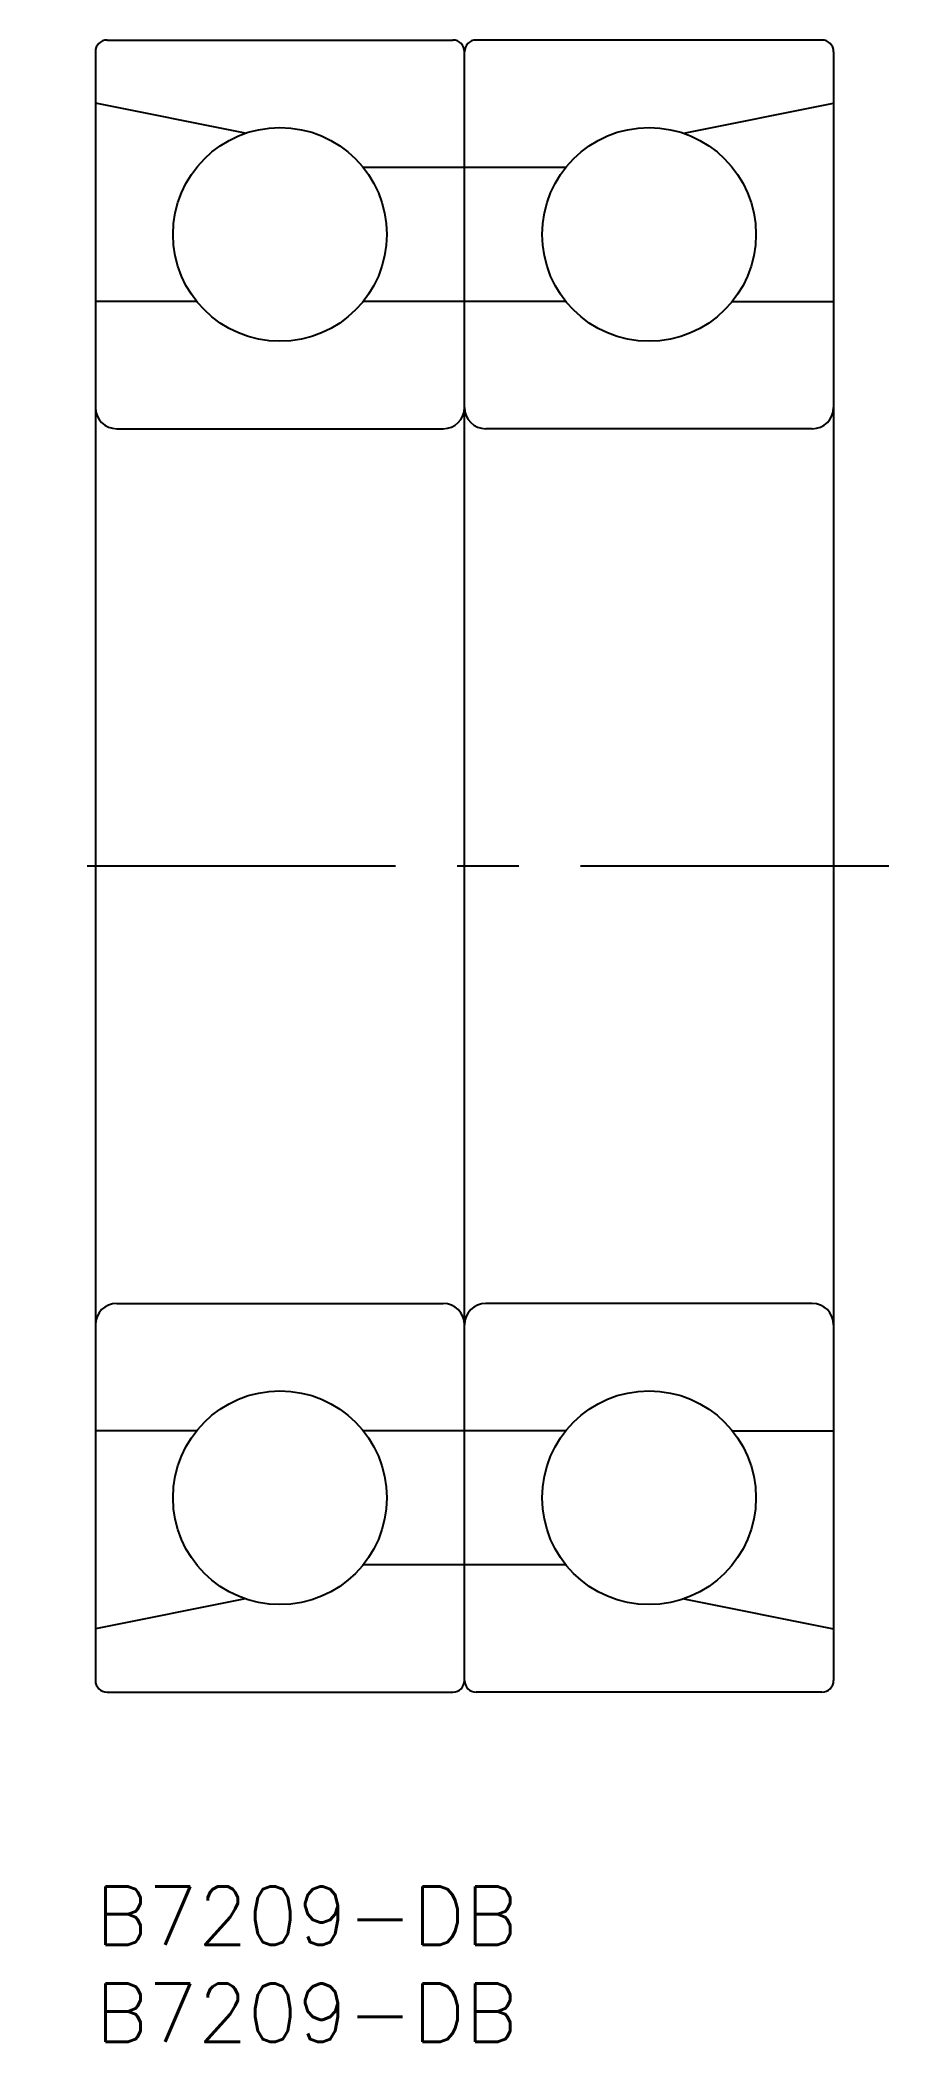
# Model space of a CAD drawing. Extents: x -3 to 41, y -8 to 95.
import ezdxf

# ---------------------------------------------------------------- set-up
doc = ezdxf.new("R2010")
doc.units = 0
doc.header["$LTSCALE"] = 0.5
doc.linetypes.add('CENTER', pattern=[50.8, 31.75, -6.35, 6.35, -6.35])
for name, color, linetype in [('MSM_CENTER', 1, 'CENTER'), ('MSM_CONTINUOUS', 7, 'CONTINUOUS'), ('MSM_PART_NUMBER', 7, 'CONTINUOUS')]:
    doc.layers.add(name, color=color, linetype=linetype)
doc.styles.get("Standard").update_dxf_attribs({"font": 'txt.shx', "height": 3, "bigfont": 'bigfont.shx'})

# ---------------------------------------------------------------- blocks, each defined once
blk = doc.blocks.new('*U2')
at = {"layer": 'MSM_PART_NUMBER'}
blk.add_text('B7209-DB', height=3, dxfattribs=at).set_placement((0, -3))
blk = doc.blocks.new('*U3')
at = {"layer": 'MSM_PART_NUMBER'}
blk.add_text('B7209-DB', height=3, dxfattribs=at).set_placement((0, -8))

msp = doc.modelspace()

# ---------------------------------------------------------------- linework, layer by layer
at = {"layer": 'MSM_CENTER'}
msp.add_line((40.85, 52.5), (-2.85, 52.5), dxfattribs=at)
at = {"layer": 'MSM_CONTINUOUS'}
for p, q in [((0.6, 95), (18.4, 95)), ((37.4, 95), (19.6, 95)), ((0, 94.4), (0, 10.6)), ((19, 10.6), (19, 94.4)), ((38, 94.4), (38, 10.6)), ((7.71, 90.2), (0, 91.75)), ((30.29, 90.2), (38, 91.75)), ((24.22, 88.45), (13.78, 88.45)), ((5.22, 81.55), (0, 81.55)), ((24.22, 81.55), (13.78, 81.55)), ((32.78, 81.55), (38, 81.55)), ((1.1, 75), (17.9, 75)), ((36.9, 75), (20.1, 75)), ((1.1, 30), (17.9, 30)), ((36.9, 30), (20.1, 30)), ((5.22, 23.45), (0, 23.45)), ((24.22, 23.45), (13.78, 23.45)), ((32.78, 23.45), (38, 23.45)), ((24.22, 16.55), (13.78, 16.55)), ((7.71, 14.8), (0, 13.25)), ((30.29, 14.8), (38, 13.25)), ((0.6, 10), (18.4, 10)), ((37.4, 10), (19.6, 10))]:
    msp.add_line(p, q, dxfattribs=at)
for centre in [(9.5, 85), (28.5, 85), (9.5, 20), (28.5, 20)]:
    msp.add_circle(centre, 5.5, dxfattribs=at)
for centre, radius, start, end in [((0.6, 94.4), 0.6, 90, 180), ((18.4, 94.4), 0.6, 0, 90), ((19.6, 94.4), 0.6, 90, 180), ((37.4, 94.4), 0.6, 0, 90), ((1.1, 76.1), 1.1, 180, 270), ((17.9, 76.1), 1.1, 270, 0), ((20.1, 76.1), 1.1, 180, 270), ((36.9, 76.1), 1.1, 270, 0), ((1.1, 28.9), 1.1, 90, 180), ((17.9, 28.9), 1.1, 0, 90), ((20.1, 28.9), 1.1, 90, 180), ((36.9, 28.9), 1.1, 0, 90), ((0.6, 10.6), 0.6, 180, 270), ((18.4, 10.6), 0.6, 270, 0), ((19.6, 10.6), 0.6, 180, 270), ((37.4, 10.6), 0.6, 270, 0)]:
    msp.add_arc(centre, radius, start, end, dxfattribs=at)

# ---------------------------------------------------------------- block references
for name in ['*U2', '*U3']:
    msp.add_blockref(name, (0, 0), dxfattribs=at)

doc.saveas('drawing.dxf')
